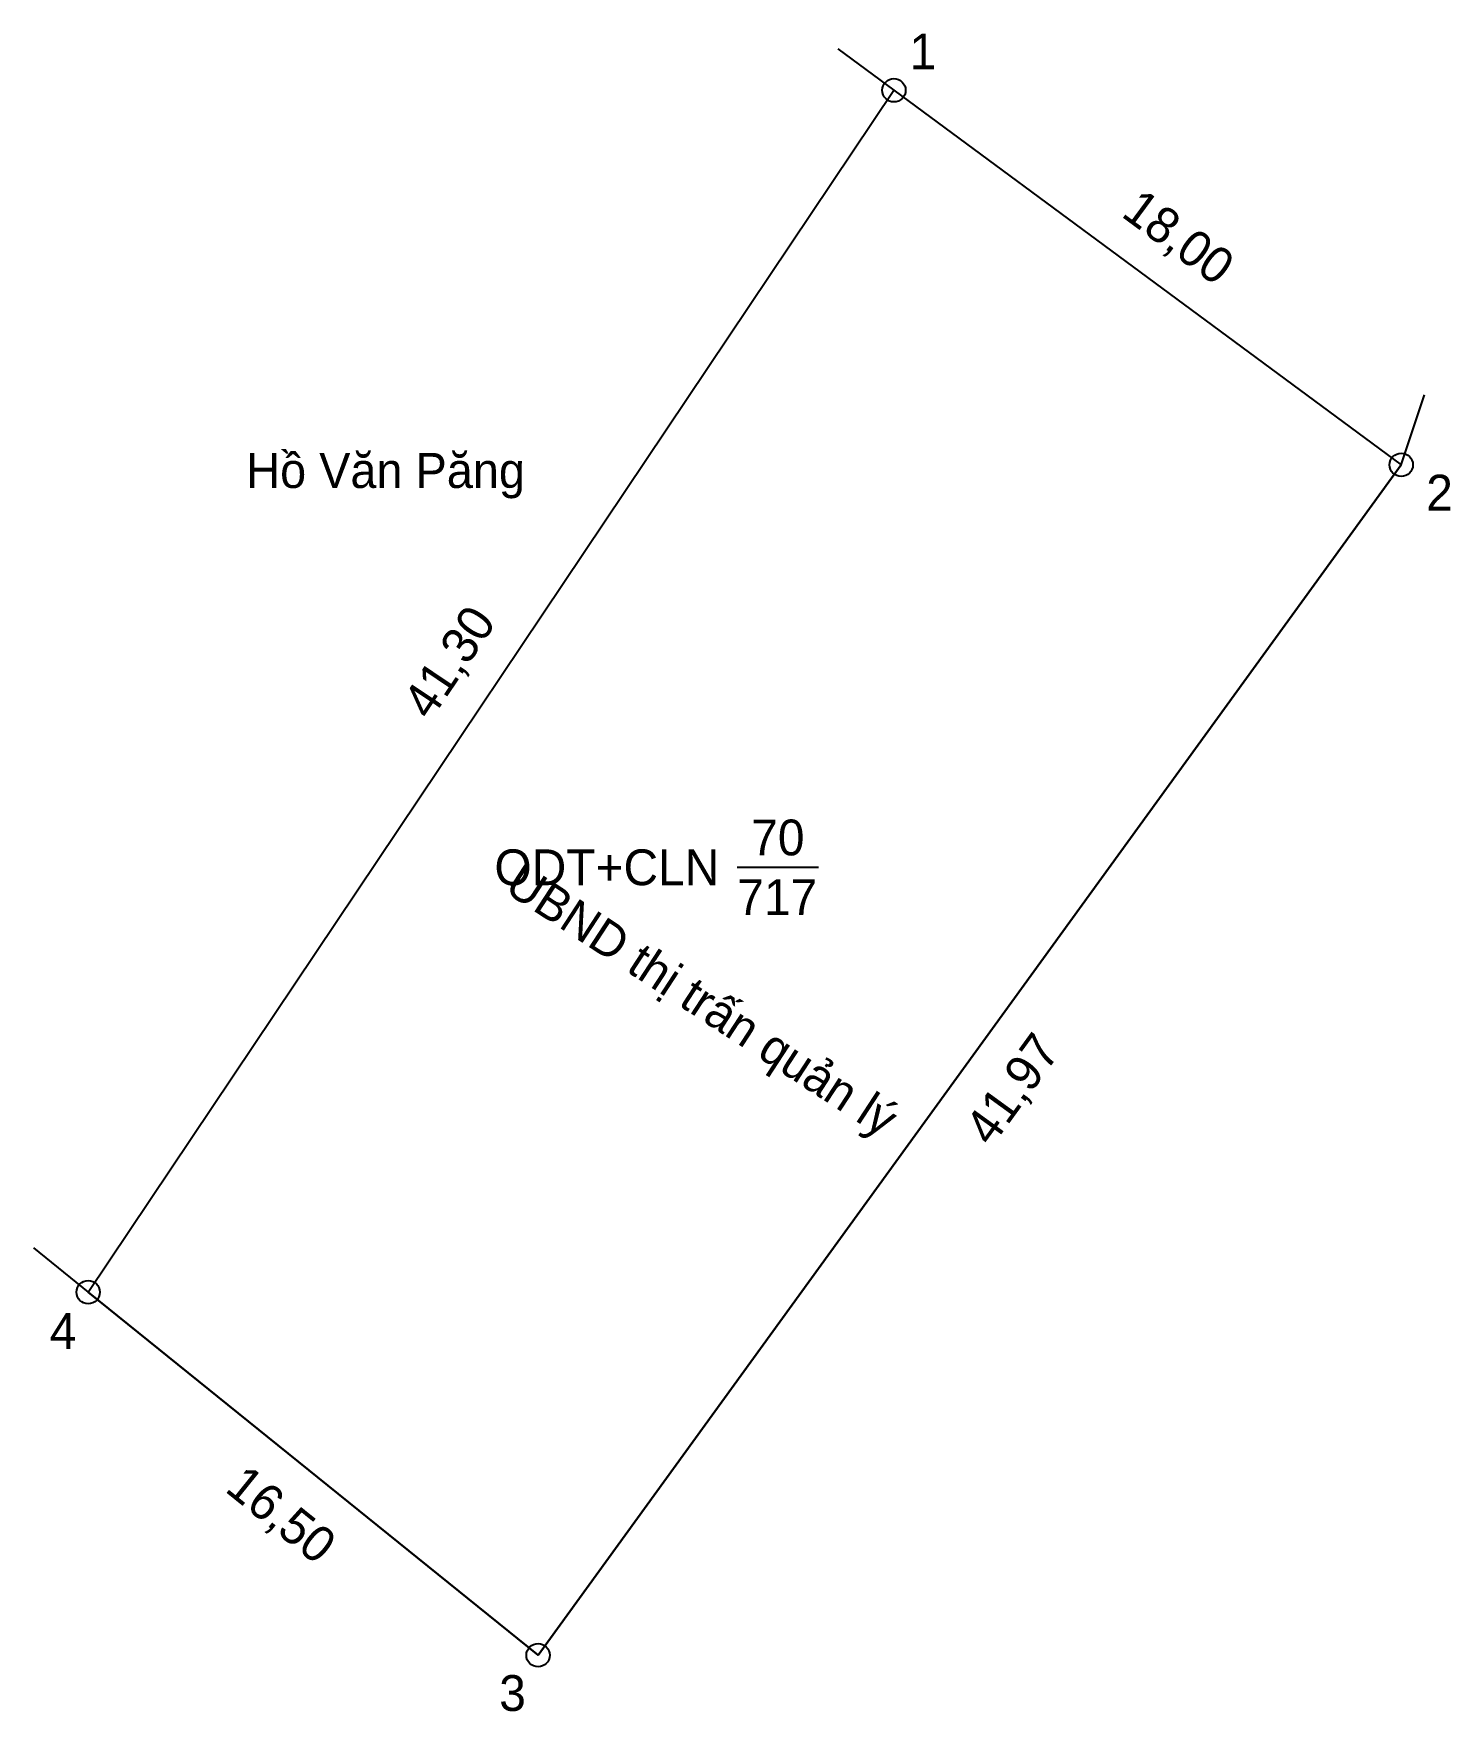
# Model space of a CAD drawing. Extents: x 535769.8 to 535810.2, y 1839072.7 to 1839120.6.
import ezdxf

# ---------------------------------------------------------------- set-up
doc = ezdxf.new("R2010")
doc.units = 0
for name, color, linetype in [('CanhThua', 7, 'Continuous'), ('ChieuDaiCanhThua', 7, 'Continuous'), ('Level 10', 7, 'Continuous'), ('Level 16', 7, 'Continuous'), ('MocDinhThua', 7, 'Continuous'), ('NhanDiaChinhThua', 7, 'Continuous'), ('SoHieuDinhThua', 7, 'Continuous')]:
    doc.layers.add(name, color=color, linetype=linetype)

msp = doc.modelspace()

# ---------------------------------------------------------------- linework, layer by layer
at = {"layer": 'CanhThua'}
for p, q in [((535771.32, 1839084.68), (535794.32, 1839118.98)), ((535794.32, 1839118.98), (535808.8, 1839108.29)), ((535808.8, 1839108.29), (535784.16, 1839074.32)), ((535784.16, 1839074.32), (535771.32, 1839084.68))]:
    msp.add_line(p, q, dxfattribs=at)
at = {"layer": 'Level 10'}
for p, q in [((535792.714, 1839120.161), (535794.32, 1839118.98)), ((535771.32, 1839084.68), (535794.32, 1839118.98)), ((535794.32, 1839118.98), (535808.8, 1839108.29)), ((535808.8, 1839108.29), (535809.463, 1839110.286)), ((535784.16, 1839074.32), (535808.8, 1839108.29)), ((535769.76, 1839085.945), (535771.32, 1839084.68)), ((535771.32, 1839084.68), (535784.16, 1839074.32))]:
    msp.add_line(p, q, dxfattribs=at)
at = {"layer": 'MocDinhThua'}
for centre in [(535794.32, 1839118.98), (535808.8, 1839108.29), (535771.32, 1839084.68), (535784.16, 1839074.32)]:
    msp.add_circle(centre, 0.333, dxfattribs=at)
at = {"layer": 'NhanDiaChinhThua'}
msp.add_line((535789.847, 1839096.805), (535792.165, 1839096.805), dxfattribs=at)

# ---------------------------------------------------------------- texts
at = {"layer": 'ChieuDaiCanhThua'}
for s, rotation, p in [('18,00', 323.563, (535800.773, 1839115.403)), ('41,30', 56.156, (535781.089, 1839100.964)), ('41,97', 54.0449, (535797.104, 1839088.798)), ('16,50', 321.1016, (535775.188, 1839079.018))]:
    msp.add_text(s, height=1.0223, rotation=rotation, dxfattribs=at).set_placement(p)
at = {"layer": 'Level 16'}
msp.add_text('Hồ Văn Păng', height=1.00002, dxfattribs=at).set_placement((535775.832, 1839107.63))
msp.add_text('UBND thị trấn quản lý', height=1.00002, rotation=326.8833, dxfattribs=at).set_placement((535783.157, 1839096.132))
at = {"layer": 'NhanDiaChinhThua'}
for s, p in [('70', (535790.246, 1839097.146)), ('ODT+CLN', (535782.916, 1839096.294)), ('717', (535789.847, 1839095.442))]:
    msp.add_text(s, height=1.0223, dxfattribs=at).set_placement(p)
at = {"layer": 'SoHieuDinhThua'}
for s, p in [('1', (535794.765, 1839119.576)), ('2', (535809.513, 1839106.987)), ('4', (535770.221, 1839083.062)), ('3', (535783.052, 1839072.73))]:
    msp.add_text(s, height=1.022, dxfattribs=at).set_placement(p)

doc.saveas('drawing.dxf')
